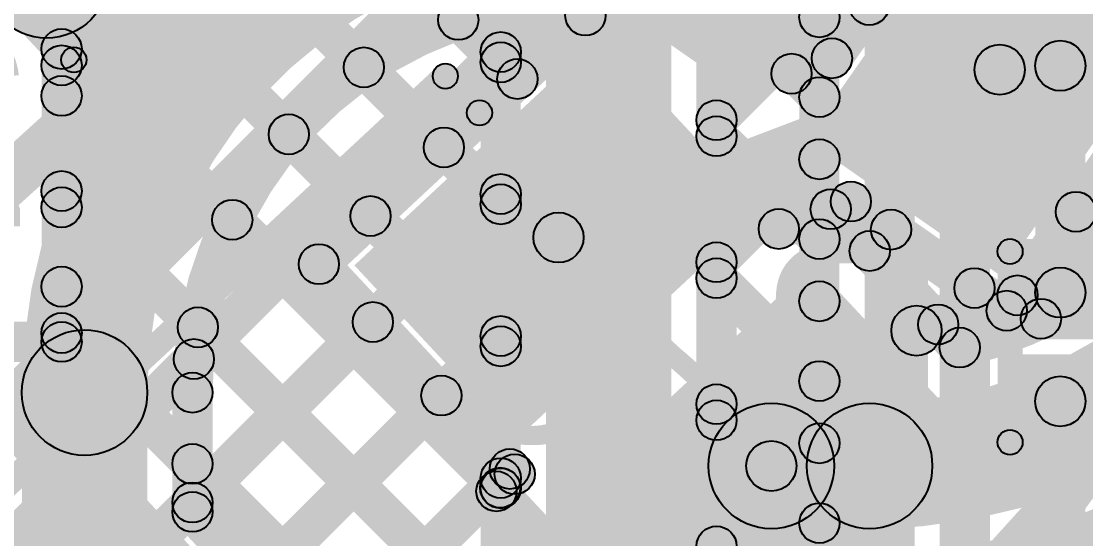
# Model space of a CAD drawing. Header units: millimetres. Extents: x -2.17 to 2.17, y -2.17 to 2.17.
# Drawn here: x 0.446 to 0.6581, y -0.5388 to -0.4358 of the extents above; entities that cross this region are included whole.
import ezdxf

# ---------------------------------------------------------------- set-up
doc = ezdxf.new("R2010")
doc.units = ezdxf.units.MM
doc.header["$MEASUREMENT"] = 0
for name, color, linetype in [('BottomLayer', 5, 'Continuous'), ('BottomOverlay', 54, 'Continuous'), ('BottomPaste', 16, 'Continuous'), ('BottomSolder', 6, 'Continuous'), ('Mechanical2', 216, 'Continuous'), ('TopLayer', 1, 'Continuous'), ('TopOverlay', 2, 'Continuous'), ('TopPaste', 8, 'Continuous'), ('TopSolder', 216, 'Continuous')]:
    doc.layers.add(name, color=color, linetype=linetype)

# ---------------------------------------------------------------- blocks, each defined once
blk = doc.blocks.new('R___0201_B_69')
at = {"layer": 'BottomLayer'}
for points in [[(-0.01614, 0.00728), (-0.00551, 0.00728), (-0.00551, -0.00728), (-0.01614, -0.00728)], [(0.00551, 0.00728), (0.01614, 0.00728), (0.01614, -0.00728), (0.00551, -0.00728)]]:
    blk.add_hatch(color=5, dxfattribs=at).paths.add_polyline_path(points)
at = {"layer": 'BottomOverlay'}
h = blk.add_hatch(color=54, dxfattribs=at)
edge = h.paths.add_edge_path()
edge.add_arc((-0.019, 0.01), 0.0025, 0, 360)
h = blk.add_hatch(color=54, dxfattribs=at)
edge = h.paths.add_edge_path()
edge.add_arc((-0.019, 0.01), 0.0025, 0, 360)
for points in [[(-0.019, 0.0075), (-0.019, 0.0125), (0.019, 0.0125), (0.019, 0.0075)], [(-0.0215, 0.01), (-0.0165, 0.01), (-0.0165, -0.01), (-0.0215, -0.01)], [(0.0165, 0.01), (0.0215, 0.01), (0.0215, -0.01), (0.0165, -0.01)], [(-0.019, -0.0125), (-0.019, -0.0075), (0.019, -0.0075), (0.019, -0.0125)]]:
    blk.add_hatch(color=54, dxfattribs=at).paths.add_polyline_path(points)
h = blk.add_hatch(color=54, dxfattribs=at)
edge = h.paths.add_edge_path()
edge.add_arc((0.019, 0.01), 0.0025, 0, 360)
h = blk.add_hatch(color=54, dxfattribs=at)
edge = h.paths.add_edge_path()
edge.add_arc((0.019, 0.01), 0.0025, 0, 360)
h = blk.add_hatch(color=54, dxfattribs=at)
edge = h.paths.add_edge_path()
edge.add_arc((-0.019, -0.01), 0.0025, 0, 360)
h = blk.add_hatch(color=54, dxfattribs=at)
edge = h.paths.add_edge_path()
edge.add_arc((-0.019, -0.01), 0.0025, 0, 360)
h = blk.add_hatch(color=54, dxfattribs=at)
edge = h.paths.add_edge_path()
edge.add_arc((0.019, -0.01), 0.0025, 0, 360)
h = blk.add_hatch(color=54, dxfattribs=at)
edge = h.paths.add_edge_path()
edge.add_arc((0.019, -0.01), 0.0025, 0, 360)
at = {"layer": 'BottomPaste'}
for points in [[(-0.01614, 0.00728), (-0.00551, 0.00728), (-0.00551, -0.00728), (-0.01614, -0.00728)], [(0.00551, 0.00728), (0.01614, 0.00728), (0.01614, -0.00728), (0.00551, -0.00728)]]:
    blk.add_hatch(color=16, dxfattribs=at).paths.add_polyline_path(points)
at = {"layer": 'BottomSolder'}
for points in [[(-0.02014, 0.01128), (-0.00151, 0.01128), (-0.00151, -0.01128), (-0.02014, -0.01128)], [(0.00151, 0.01128), (0.02014, 0.01128), (0.02014, -0.01128), (0.00151, -0.01128)]]:
    blk.add_hatch(color=6, dxfattribs=at).paths.add_polyline_path(points)
at = {"layer": 'BottomOverlay'}
for centre in [(-0.019, 0.01), (-0.019, 0.01), (0.019, 0.01), (0.019, 0.01), (-0.019, -0.01), (-0.019, -0.01), (0.019, -0.01), (0.019, -0.01)]:
    blk.add_circle(centre, 0.0025, dxfattribs=at)
blk = doc.blocks.new('WS2812B_M____251')
at = {"layer": 'TopLayer'}
for points in [[(-0.09409, 0.05079), (-0.03504, 0.05079), (-0.03504, 0.01142), (-0.09409, 0.01142)], [(0.03504, 0.05079), (0.09409, 0.05079), (0.09409, 0.01142), (0.03504, 0.01142)], [(0.03504, -0.01142), (0.09409, -0.01142), (0.09409, -0.05079), (0.03504, -0.05079)]]:
    blk.add_hatch(color=1, dxfattribs=at).paths.add_polyline_path(points)
at = {"layer": 'TopOverlay'}
for points in [[(-0.07, 0.0675), (-0.07, 0.0725), (0.07, 0.0725), (0.07, 0.0675)], [(0.0675, 0.07), (0.0725, 0.07), (0.0725, 0.06), (0.0675, 0.06)]]:
    blk.add_hatch(color=2, dxfattribs=at).paths.add_polyline_path(points)
h = blk.add_hatch(color=2, dxfattribs=at)
edge = h.paths.add_edge_path()
edge.add_arc((0.07, 0.07), 0.0025, 0, 360)
h = blk.add_hatch(color=2, dxfattribs=at)
edge = h.paths.add_edge_path()
edge.add_arc((0.07, 0.07), 0.0025, 0, 360)
h = blk.add_hatch(color=2, dxfattribs=at)
edge = h.paths.add_edge_path()
edge.add_arc((0.07, 0.06), 0.0025, 0, 360)
at = {"layer": 'TopPaste'}
for points in [[(-0.09409, 0.05079), (-0.03504, 0.05079), (-0.03504, 0.01142), (-0.09409, 0.01142)], [(0.03504, 0.05079), (0.09409, 0.05079), (0.09409, 0.01142), (0.03504, 0.01142)], [(0.03504, -0.01142), (0.09409, -0.01142), (0.09409, -0.05079), (0.03504, -0.05079)]]:
    blk.add_hatch(color=8, dxfattribs=at).paths.add_polyline_path(points)
at = {"layer": 'TopSolder'}
for points in [[(-0.09809, 0.05479), (-0.03104, 0.05479), (-0.03104, 0.00742), (-0.09809, 0.00742)], [(0.03104, 0.05479), (0.09809, 0.05479), (0.09809, 0.00742), (0.03104, 0.00742)], [(0.03104, -0.00742), (0.09809, -0.00742), (0.09809, -0.05479), (0.03104, -0.05479)]]:
    blk.add_hatch(color=216, dxfattribs=at).paths.add_polyline_path(points)
at = {"layer": 'TopOverlay'}
for centre in [(0.07, 0.07), (0.07, 0.07), (0.07, 0.06)]:
    blk.add_circle(centre, 0.0025, dxfattribs=at)
blk = doc.blocks.new('WS2812B_M____252')
at = {"layer": 'TopLayer'}
for points in [[(-0.09409, 0.05079), (-0.03504, 0.05079), (-0.03504, 0.01142), (-0.09409, 0.01142)], [(-0.09409, -0.01142), (-0.03504, -0.01142), (-0.03504, -0.05079), (-0.09409, -0.05079)]]:
    blk.add_hatch(color=1, dxfattribs=at).paths.add_polyline_path(points)
at = {"layer": 'TopPaste'}
for points in [[(-0.09409, 0.05079), (-0.03504, 0.05079), (-0.03504, 0.01142), (-0.09409, 0.01142)], [(-0.09409, -0.01142), (-0.03504, -0.01142), (-0.03504, -0.05079), (-0.09409, -0.05079)]]:
    blk.add_hatch(color=8, dxfattribs=at).paths.add_polyline_path(points)
at = {"layer": 'TopSolder'}
for points in [[(-0.09809, 0.05479), (-0.03104, 0.05479), (-0.03104, 0.00742), (-0.09809, 0.00742)], [(-0.09809, -0.00742), (-0.03104, -0.00742), (-0.03104, -0.05479), (-0.09809, -0.05479)]]:
    blk.add_hatch(color=216, dxfattribs=at).paths.add_polyline_path(points)
blk = doc.blocks.new('C__0402_421')
at = {"layer": 'TopLayer'}
for points in [[(-0.0275, -0.0125), (-0.0275, 0.0125), (-0.0095, 0.0125), (-0.0095, -0.0125)], [(0.0095, -0.0125), (0.0095, 0.0125), (0.0275, 0.0125), (0.0275, -0.0125)]]:
    blk.add_hatch(color=1, dxfattribs=at).paths.add_polyline_path(points)
at = {"layer": 'TopOverlay'}
h = blk.add_hatch(color=2, dxfattribs=at)
edge = h.paths.add_edge_path()
edge.add_arc((-0.031, 0.016), 0.0025, 0, 360)
h = blk.add_hatch(color=2, dxfattribs=at)
edge = h.paths.add_edge_path()
edge.add_arc((-0.031, 0.016), 0.0025, 0, 360)
for points in [[(-0.011, 0.0185), (-0.011, 0.0135), (-0.031, 0.0135), (-0.031, 0.0185)], [(0.031, 0.0185), (0.031, 0.0135), (0.011, 0.0135), (0.011, 0.0185)], [(-0.0285, -0.016), (-0.0335, -0.016), (-0.0335, 0.016), (-0.0285, 0.016)], [(0.0335, -0.016), (0.0285, -0.016), (0.0285, 0.016), (0.0335, 0.016)], [(-0.011, -0.0135), (-0.011, -0.0185), (-0.031, -0.0185), (-0.031, -0.0135)], [(0.031, -0.0135), (0.031, -0.0185), (0.011, -0.0185), (0.011, -0.0135)]]:
    blk.add_hatch(color=2, dxfattribs=at).paths.add_polyline_path(points)
h = blk.add_hatch(color=2, dxfattribs=at)
edge = h.paths.add_edge_path()
edge.add_arc((-0.011, 0.016), 0.0025, 0, 360)
h = blk.add_hatch(color=2, dxfattribs=at)
edge = h.paths.add_edge_path()
edge.add_arc((0.011, 0.016), 0.0025, 0, 360)
h = blk.add_hatch(color=2, dxfattribs=at)
edge = h.paths.add_edge_path()
edge.add_arc((0.031, 0.016), 0.0025, 0, 360)
h = blk.add_hatch(color=2, dxfattribs=at)
edge = h.paths.add_edge_path()
edge.add_arc((0.031, 0.016), 0.0025, 0, 360)
h = blk.add_hatch(color=2, dxfattribs=at)
edge = h.paths.add_edge_path()
edge.add_arc((-0.031, -0.016), 0.0025, 0, 360)
h = blk.add_hatch(color=2, dxfattribs=at)
edge = h.paths.add_edge_path()
edge.add_arc((-0.031, -0.016), 0.0025, 0, 360)
h = blk.add_hatch(color=2, dxfattribs=at)
edge = h.paths.add_edge_path()
edge.add_arc((-0.011, -0.016), 0.0025, 0, 360)
h = blk.add_hatch(color=2, dxfattribs=at)
edge = h.paths.add_edge_path()
edge.add_arc((0.011, -0.016), 0.0025, 0, 360)
h = blk.add_hatch(color=2, dxfattribs=at)
edge = h.paths.add_edge_path()
edge.add_arc((0.031, -0.016), 0.0025, 0, 360)
h = blk.add_hatch(color=2, dxfattribs=at)
edge = h.paths.add_edge_path()
edge.add_arc((0.031, -0.016), 0.0025, 0, 360)
at = {"layer": 'TopPaste'}
for points in [[(-0.0275, -0.0125), (-0.0275, 0.0125), (-0.0095, 0.0125), (-0.0095, -0.0125)], [(0.0095, -0.0125), (0.0095, 0.0125), (0.0275, 0.0125), (0.0275, -0.0125)]]:
    blk.add_hatch(color=8, dxfattribs=at).paths.add_polyline_path(points)
at = {"layer": 'TopSolder'}
for points in [[(-0.02986, -0.01486), (-0.02986, 0.01486), (-0.00714, 0.01486), (-0.00714, -0.01486)], [(0.00714, -0.01486), (0.00714, 0.01486), (0.02986, 0.01486), (0.02986, -0.01486)]]:
    blk.add_hatch(color=216, dxfattribs=at).paths.add_polyline_path(points)
at = {"layer": 'TopOverlay'}
for centre in [(-0.031, 0.016), (-0.031, 0.016), (-0.011, 0.016), (0.011, 0.016), (0.031, 0.016), (0.031, 0.016), (-0.031, -0.016), (-0.031, -0.016), (-0.011, -0.016), (0.011, -0.016), (0.031, -0.016), (0.031, -0.016)]:
    blk.add_circle(centre, 0.0025, dxfattribs=at)

msp = doc.modelspace()

# ---------------------------------------------------------------- hatches: boundary and pattern name
at = {"layer": 'BottomLayer'}
for points in [[(0.639, -0.69215), (0.629, -0.69215), (0.629, -0.323), (0.639, -0.323)], [(0.624, -0.618), (0.614, -0.618), (0.614, -0.32921), (0.624, -0.32921)], [(0.609, -0.618), (0.601, -0.618), (0.601, -0.33501), (0.609, -0.33501)], [(0.5755, -0.57557), (0.5505, -0.57557), (0.5505, -0.39661), (0.5755, -0.39661)], [(0.35789, -0.60286), (0.35224, -0.59721), (0.52555, -0.42389), (0.53121, -0.42955)], [(0.45683, -0.44736), (0.45117, -0.4417), (0.46899, -0.42389), (0.47464, -0.42955)], [(0.45683, -0.47564), (0.45117, -0.46999), (0.49727, -0.42389), (0.50293, -0.42955)], [(0.46489, -0.42955), (0.47055, -0.42389), (0.54433, -0.49767), (0.53867, -0.50332)], [(0.49318, -0.42955), (0.49884, -0.42389), (0.54433, -0.46938), (0.53867, -0.47504)], [(0.52146, -0.42955), (0.52712, -0.42389), (0.54433, -0.4411), (0.53867, -0.44675)], [(0.5455, -0.57557), (0.5375, -0.57557), (0.5375, -0.42311), (0.5455, -0.42311)], [(0.5885, -0.57557), (0.5805, -0.57557), (0.5805, -0.42311), (0.5885, -0.42311)], [(0.458, -0.45061), (0.45, -0.45061), (0.45, -0.42672), (0.458, -0.42672)], [(0.58167, -0.43319), (0.58733, -0.42753), (0.60783, -0.44803), (0.60217, -0.45369)], [(0.58733, -0.45828), (0.58167, -0.45262), (0.60217, -0.43212), (0.60783, -0.43778)], [(0.38618, -0.60286), (0.38052, -0.59721), (0.53867, -0.43906), (0.54433, -0.44471)], [(0.45117, -0.4441), (0.45683, -0.43845), (0.54433, -0.52595), (0.53867, -0.5316)], [(0.658, -0.48978), (0.648, -0.48978), (0.648, -0.44461), (0.658, -0.44461)], [(0.458, -0.48861), (0.45, -0.48861), (0.45, -0.45061), (0.458, -0.45061)], [(0.458, -0.48861), (0.45, -0.48861), (0.45, -0.45061), (0.458, -0.45061)], [(0.58167, -0.46147), (0.58733, -0.45581), (0.60783, -0.47631), (0.60217, -0.48197)], [(0.58733, -0.48656), (0.58167, -0.48091), (0.60217, -0.46041), (0.60783, -0.46606)], [(0.41446, -0.60286), (0.4088, -0.59721), (0.53867, -0.46734), (0.54433, -0.473)], [(0.45117, -0.47239), (0.45683, -0.46673), (0.54433, -0.55423), (0.53867, -0.55989)], [(0.58167, -0.48975), (0.58733, -0.4841), (0.60783, -0.5046), (0.60217, -0.51025)], [(0.458, -0.49961), (0.45, -0.49961), (0.45, -0.48861), (0.458, -0.48861)], [(0.58733, -0.51485), (0.58167, -0.50919), (0.60217, -0.48869), (0.60783, -0.49435)], [(0.196, -0.50361), (0.196, -0.49561), (0.454, -0.49561), (0.454, -0.50361)], [(0.44275, -0.60286), (0.43709, -0.59721), (0.53867, -0.49562), (0.54433, -0.50128)], [(0.45117, -0.50067), (0.45683, -0.49501), (0.54283, -0.58101), (0.53717, -0.58667)], [(0.42465, -0.50244), (0.43031, -0.49678), (0.52851, -0.59498), (0.52285, -0.60064)], [(0.58167, -0.51804), (0.58733, -0.51238), (0.60783, -0.53288), (0.60217, -0.53854)], [(0.658, -0.54587), (0.648, -0.54587), (0.648, -0.51144), (0.658, -0.51144)], [(0.58733, -0.54313), (0.58167, -0.53748), (0.60217, -0.51698), (0.60783, -0.52263)], [(0.47103, -0.60286), (0.46537, -0.59721), (0.53867, -0.52391), (0.54433, -0.52956)]]:
    msp.add_hatch(color=5, dxfattribs=at).paths.add_polyline_path(points)
h = msp.add_hatch(color=5, dxfattribs=at)
edge = h.paths.add_edge_path()
edge.add_arc((0.605, -0.43495), 0.004, 0, 360)
h = msp.add_hatch(color=5, dxfattribs=at)
edge = h.paths.add_edge_path()
edge.add_arc((0.454, -0.44127), 0.004, 0, 360)
h = msp.add_hatch(color=5, dxfattribs=at)
edge = h.paths.add_edge_path()
edge.add_arc((0.5415, -0.44188), 0.004, 0, 360)
h = msp.add_hatch(color=5, dxfattribs=at)
edge = h.paths.add_edge_path()
edge.add_arc((0.454, -0.44453), 0.004, 0, 360)
h = msp.add_hatch(color=5, dxfattribs=at)
edge = h.paths.add_edge_path()
edge.add_arc((0.5415, -0.44393), 0.004, 0, 360)
h = msp.add_hatch(color=5, dxfattribs=at)
edge = h.paths.add_edge_path()
edge.add_arc((0.653, -0.44461), 0.005, 0, 360)
h = msp.add_hatch(color=5, dxfattribs=at)
edge = h.paths.add_edge_path()
edge.add_arc((0.653, -0.44461), 0.005, 0, 360)
h = msp.add_hatch(color=5, dxfattribs=at)
edge = h.paths.add_edge_path()
edge.add_arc((0.454, -0.45061), 0.004, 0, 360)
h = msp.add_hatch(color=5, dxfattribs=at)
edge = h.paths.add_edge_path()
edge.add_arc((0.454, -0.45061), 0.004, 0, 360)
h = msp.add_hatch(color=5, dxfattribs=at)
edge = h.paths.add_edge_path()
edge.add_arc((0.454, -0.45061), 0.004, 0, 360)
h = msp.add_hatch(color=5, dxfattribs=at)
edge = h.paths.add_edge_path()
edge.add_arc((0.605, -0.45086), 0.004, 0, 360)
h = msp.add_hatch(color=5, dxfattribs=at)
edge = h.paths.add_edge_path()
edge.add_arc((0.5845, -0.45545), 0.004, 0, 360)
h = msp.add_hatch(color=5, dxfattribs=at)
edge = h.paths.add_edge_path()
edge.add_arc((0.5845, -0.45864), 0.004, 0, 360)
h = msp.add_hatch(color=5, dxfattribs=at)
edge = h.paths.add_edge_path()
edge.add_arc((0.605, -0.46324), 0.004, 0, 360)
h = msp.add_hatch(color=5, dxfattribs=at)
edge = h.paths.add_edge_path()
edge.add_arc((0.454, -0.46956), 0.004, 0, 360)
h = msp.add_hatch(color=5, dxfattribs=at)
edge = h.paths.add_edge_path()
edge.add_arc((0.5415, -0.47017), 0.004, 0, 360)
h = msp.add_hatch(color=5, dxfattribs=at)
edge = h.paths.add_edge_path()
edge.add_arc((0.5415, -0.47221), 0.004, 0, 360)
h = msp.add_hatch(color=5, dxfattribs=at)
edge = h.paths.add_edge_path()
edge.add_arc((0.454, -0.47281), 0.004, 0, 360)
h = msp.add_hatch(color=5, dxfattribs=at)
edge = h.paths.add_edge_path()
edge.add_arc((0.605, -0.47914), 0.004, 0, 360)
h = msp.add_hatch(color=5, dxfattribs=at)
edge = h.paths.add_edge_path()
edge.add_arc((0.5845, -0.48374), 0.004, 0, 360)
h = msp.add_hatch(color=5, dxfattribs=at)
edge = h.paths.add_edge_path()
edge.add_arc((0.5845, -0.48693), 0.004, 0, 360)
h = msp.add_hatch(color=5, dxfattribs=at)
edge = h.paths.add_edge_path()
edge.add_arc((0.454, -0.48861), 0.004, 0, 360)
h = msp.add_hatch(color=5, dxfattribs=at)
edge = h.paths.add_edge_path()
edge.add_arc((0.454, -0.48861), 0.004, 0, 360)
h = msp.add_hatch(color=5, dxfattribs=at)
edge = h.paths.add_edge_path()
edge.add_arc((0.454, -0.48861), 0.004, 0, 360)
h = msp.add_hatch(color=5, dxfattribs=at)
edge = h.paths.add_edge_path()
edge.add_arc((0.653, -0.48978), 0.005, 0, 360)
h = msp.add_hatch(color=5, dxfattribs=at)
edge = h.paths.add_edge_path()
edge.add_arc((0.605, -0.49152), 0.004, 0, 360)
h = msp.add_hatch(color=5, dxfattribs=at)
edge = h.paths.add_edge_path()
edge.add_arc((0.454, -0.49784), 0.004, 0, 360)
h = msp.add_hatch(color=5, dxfattribs=at)
edge = h.paths.add_edge_path()
edge.add_arc((0.454, -0.49961), 0.004, 0, 360)
h = msp.add_hatch(color=5, dxfattribs=at)
edge = h.paths.add_edge_path()
edge.add_arc((0.454, -0.49961), 0.004, 0, 360)
h = msp.add_hatch(color=5, dxfattribs=at)
edge = h.paths.add_edge_path()
edge.add_arc((0.5415, -0.49845), 0.004, 0, 360)
h = msp.add_hatch(color=5, dxfattribs=at)
edge = h.paths.add_edge_path()
edge.add_arc((0.5415, -0.50049), 0.004, 0, 360)
h = msp.add_hatch(color=5, dxfattribs=at)
edge = h.paths.add_edge_path()
edge.add_arc((0.605, -0.50743), 0.004, 0, 360)
h = msp.add_hatch(color=5, dxfattribs=at)
edge = h.paths.add_edge_path()
edge.add_arc((0.653, -0.51144), 0.005, 0, 360)
h = msp.add_hatch(color=5, dxfattribs=at)
edge = h.paths.add_edge_path()
edge.add_arc((0.5845, -0.51202), 0.004, 0, 360)
h = msp.add_hatch(color=5, dxfattribs=at)
edge = h.paths.add_edge_path()
edge.add_arc((0.5845, -0.51521), 0.004, 0, 360)
h = msp.add_hatch(color=5, dxfattribs=at)
edge = h.paths.add_edge_path()
edge.add_arc((0.605, -0.5198), 0.004, 0, 360)
h = msp.add_hatch(color=5, dxfattribs=at)
edge = h.paths.add_edge_path()
edge.add_arc((0.5415, -0.52674), 0.004, 0, 360)
h = msp.add_hatch(color=5, dxfattribs=at)
edge = h.paths.add_edge_path()
edge.add_arc((0.5415, -0.52877), 0.004, 0, 360)
h = msp.add_hatch(color=5, dxfattribs=at)
edge = h.paths.add_edge_path()
edge.add_arc((0.605, -0.53571), 0.004, 0, 360)
h = msp.add_hatch(color=5, dxfattribs=at)
edge = h.paths.add_edge_path()
edge.add_arc((0.5845, -0.54031), 0.004, 0, 360)
at = {"layer": 'TopLayer'}
for points in [[(0.60273, -0.44848), (0.59618, -0.44389), (0.6323, -0.39231), (0.63885, -0.3969)], [(0.61078, -0.44542), (0.60422, -0.44083), (0.63626, -0.39508), (0.64281, -0.39967)], [(0.55143, -0.43464), (0.55602, -0.42808), (0.56066, -0.43133), (0.55607, -0.43789)], [(0.64561, -0.4957), (0.63905, -0.49111), (0.68325, -0.42799), (0.6898, -0.43258)], [(0.48318, -0.50586), (0.47752, -0.5002), (0.54906, -0.42867), (0.55472, -0.43432)], [(0.508, -0.48705), (0.50254, -0.4812), (0.55564, -0.43169), (0.56109, -0.43754)], [(0.53022, -0.4383), (0.53588, -0.43265), (0.54765, -0.44442), (0.54199, -0.45007)], [(0.55479, -0.4835), (0.55123, -0.47416), (0.63915, -0.44072), (0.64271, -0.45006)], [(0.60088, -0.44993), (0.59803, -0.44245), (0.60608, -0.43939), (0.60892, -0.44687)], [(0.5114, -0.44776), (0.51705, -0.44211), (0.53301, -0.45806), (0.52735, -0.46372)], [(0.49644, -0.4611), (0.5021, -0.45544), (0.51838, -0.47171), (0.51272, -0.47737)], [(0.60868, -0.47692), (0.60583, -0.46944), (0.60984, -0.46791), (0.61269, -0.47539)], [(0.60897, -0.47493), (0.61356, -0.46837), (0.64463, -0.49013), (0.64004, -0.49668)], [(0.59834, -0.48085), (0.59549, -0.47337), (0.60583, -0.46944), (0.60868, -0.47692)], [(0.60433, -0.4759), (0.61018, -0.47045), (0.63588, -0.49801), (0.63003, -0.50347)], [(0.6533, -0.47653), (0.65896, -0.47087), (0.66906, -0.48097), (0.6634, -0.48663)], [(0.48519, -0.47812), (0.49084, -0.47246), (0.54421, -0.52584), (0.53856, -0.53149)], [(0.61785, -0.48433), (0.61219, -0.47867), (0.61644, -0.47443), (0.6221, -0.48008)], [(0.50234, -0.48685), (0.50819, -0.4814), (0.54721, -0.52323), (0.54136, -0.52869)], [(0.6315, -0.49897), (0.62584, -0.49331), (0.63307, -0.48607), (0.63873, -0.49173)], [(0.64165, -0.49316), (0.64731, -0.48751), (0.65198, -0.49218), (0.64632, -0.49783)], [(0.4829, -0.53443), (0.47724, -0.52877), (0.51319, -0.49282), (0.51885, -0.49848)], [(0.47832, -0.49954), (0.48398, -0.49388), (0.57523, -0.58513), (0.56957, -0.59079)], [(0.59884, -0.52798), (0.59202, -0.52067), (0.62093, -0.49371), (0.62775, -0.50102)], [(0.49565, -0.54996), (0.48999, -0.54431), (0.52684, -0.50746), (0.53249, -0.51312)], [(0.47107, -0.5669), (0.44607, -0.5669), (0.44607, -0.50971), (0.47107, -0.50971)], [(0.48407, -0.53346), (0.47607, -0.53346), (0.47607, -0.50971), (0.48407, -0.50971)], [(0.59543, -0.53682), (0.59543, -0.51182), (0.615, -0.51182), (0.615, -0.53682)], [(0.47724, -0.52674), (0.4829, -0.52108), (0.56784, -0.60603), (0.56218, -0.61168)], [(0.56993, -0.55494), (0.56311, -0.54762), (0.59202, -0.52067), (0.59884, -0.52798)], [(0.59178, -0.52773), (0.59909, -0.52091), (0.61933, -0.54262), (0.61202, -0.54944)], [(0.47153, -0.60237), (0.46587, -0.59671), (0.54048, -0.52209), (0.54614, -0.52775)], [(0.54335, -0.5323), (0.5379, -0.52645), (0.54155, -0.52304), (0.54701, -0.52889)], [(0.60793, -0.57251), (0.58293, -0.57251), (0.58293, -0.52432), (0.60793, -0.52432)], [(0.5377, -0.5321), (0.54355, -0.52664), (0.57686, -0.56236), (0.57101, -0.56782)], [(0.47714, -0.53619), (0.48299, -0.53073), (0.50923, -0.55887), (0.50338, -0.56433)]]:
    msp.add_hatch(color=1, dxfattribs=at).paths.add_polyline_path(points)
h = msp.add_hatch(color=1, dxfattribs=at)
edge = h.paths.add_edge_path()
edge.add_arc((0.451, -0.42661), 0.0125, 0, 360)
h = msp.add_hatch(color=1, dxfattribs=at)
edge = h.paths.add_edge_path()
edge.add_arc((0.61493, -0.43251), 0.004, 0, 360)
h = msp.add_hatch(color=1, dxfattribs=at)
edge = h.paths.add_edge_path()
edge.add_arc((0.53305, -0.43547), 0.004, 0, 360)
h = msp.add_hatch(color=1, dxfattribs=at)
edge = h.paths.add_edge_path()
edge.add_arc((0.55837, -0.43461), 0.004, 0, 360)
h = msp.add_hatch(color=1, dxfattribs=at)
edge = h.paths.add_edge_path()
edge.add_arc((0.55837, -0.43461), 0.004, 0, 360)
h = msp.add_hatch(color=1, dxfattribs=at)
edge = h.paths.add_edge_path()
edge.add_arc((0.51422, -0.44493), 0.004, 0, 360)
h = msp.add_hatch(color=1, dxfattribs=at)
edge = h.paths.add_edge_path()
edge.add_arc((0.6075, -0.44313), 0.004, 0, 360)
h = msp.add_hatch(color=1, dxfattribs=at)
edge = h.paths.add_edge_path()
edge.add_arc((0.6075, -0.44313), 0.004, 0, 360)
h = msp.add_hatch(color=1, dxfattribs=at)
edge = h.paths.add_edge_path()
edge.add_arc((0.64093, -0.44539), 0.005, 0, 360)
h = msp.add_hatch(color=1, dxfattribs=at)
edge = h.paths.add_edge_path()
edge.add_arc((0.54482, -0.44724), 0.004, 0, 360)
h = msp.add_hatch(color=1, dxfattribs=at)
edge = h.paths.add_edge_path()
edge.add_arc((0.59945, -0.44619), 0.004, 0, 360)
h = msp.add_hatch(color=1, dxfattribs=at)
edge = h.paths.add_edge_path()
edge.add_arc((0.59945, -0.44619), 0.004, 0, 360)
h = msp.add_hatch(color=1, dxfattribs=at)
edge = h.paths.add_edge_path()
edge.add_arc((0.49927, -0.45827), 0.004, 0, 360)
h = msp.add_hatch(color=1, dxfattribs=at)
edge = h.paths.add_edge_path()
edge.add_arc((0.53018, -0.46089), 0.004, 0, 360)
h = msp.add_hatch(color=1, dxfattribs=at)
edge = h.paths.add_edge_path()
edge.add_arc((0.61127, -0.47165), 0.004, 0, 360)
h = msp.add_hatch(color=1, dxfattribs=at)
edge = h.paths.add_edge_path()
edge.add_arc((0.61127, -0.47165), 0.004, 0, 360)
h = msp.add_hatch(color=1, dxfattribs=at)
edge = h.paths.add_edge_path()
edge.add_arc((0.51555, -0.47454), 0.004, 0, 360)
h = msp.add_hatch(color=1, dxfattribs=at)
edge = h.paths.add_edge_path()
edge.add_arc((0.60726, -0.47318), 0.004, 0, 360)
h = msp.add_hatch(color=1, dxfattribs=at)
edge = h.paths.add_edge_path()
edge.add_arc((0.60726, -0.47318), 0.004, 0, 360)
h = msp.add_hatch(color=1, dxfattribs=at)
edge = h.paths.add_edge_path()
edge.add_arc((0.60726, -0.47318), 0.004, 0, 360)
h = msp.add_hatch(color=1, dxfattribs=at)
edge = h.paths.add_edge_path()
edge.add_arc((0.65613, -0.4737), 0.004, 0, 360)
h = msp.add_hatch(color=1, dxfattribs=at)
edge = h.paths.add_edge_path()
edge.add_arc((0.48801, -0.47529), 0.004, 0, 360)
h = msp.add_hatch(color=1, dxfattribs=at)
edge = h.paths.add_edge_path()
edge.add_arc((0.55301, -0.47883), 0.005, 0, 360)
h = msp.add_hatch(color=1, dxfattribs=at)
edge = h.paths.add_edge_path()
edge.add_arc((0.59691, -0.47711), 0.004, 0, 360)
h = msp.add_hatch(color=1, dxfattribs=at)
edge = h.paths.add_edge_path()
edge.add_arc((0.61927, -0.47725), 0.004, 0, 360)
h = msp.add_hatch(color=1, dxfattribs=at)
edge = h.paths.add_edge_path()
edge.add_arc((0.61502, -0.4815), 0.004, 0, 360)
h = msp.add_hatch(color=1, dxfattribs=at)
edge = h.paths.add_edge_path()
edge.add_arc((0.50527, -0.48413), 0.004, 0, 360)
h = msp.add_hatch(color=1, dxfattribs=at)
edge = h.paths.add_edge_path()
edge.add_arc((0.50527, -0.48413), 0.004, 0, 360)
h = msp.add_hatch(color=1, dxfattribs=at)
edge = h.paths.add_edge_path()
edge.add_arc((0.6359, -0.4889), 0.004, 0, 360)
h = msp.add_hatch(color=1, dxfattribs=at)
edge = h.paths.add_edge_path()
edge.add_arc((0.64448, -0.49034), 0.004, 0, 360)
h = msp.add_hatch(color=1, dxfattribs=at)
edge = h.paths.add_edge_path()
edge.add_arc((0.64233, -0.4934), 0.004, 0, 360)
h = msp.add_hatch(color=1, dxfattribs=at)
edge = h.paths.add_edge_path()
edge.add_arc((0.64233, -0.4934), 0.004, 0, 360)
h = msp.add_hatch(color=1, dxfattribs=at)
edge = h.paths.add_edge_path()
edge.add_arc((0.51602, -0.49565), 0.004, 0, 360)
h = msp.add_hatch(color=1, dxfattribs=at)
edge = h.paths.add_edge_path()
edge.add_arc((0.64915, -0.49501), 0.004, 0, 360)
h = msp.add_hatch(color=1, dxfattribs=at)
edge = h.paths.add_edge_path()
edge.add_arc((0.48115, -0.49671), 0.004, 0, 360)
h = msp.add_hatch(color=1, dxfattribs=at)
edge = h.paths.add_edge_path()
edge.add_arc((0.62434, -0.49736), 0.005, 0, 360)
h = msp.add_hatch(color=1, dxfattribs=at)
edge = h.paths.add_edge_path()
edge.add_arc((0.62867, -0.49614), 0.004, 0, 360)
h = msp.add_hatch(color=1, dxfattribs=at)
edge = h.paths.add_edge_path()
edge.add_arc((0.45857, -0.50971), 0.0125, 0, 360)
h = msp.add_hatch(color=1, dxfattribs=at)
edge = h.paths.add_edge_path()
edge.add_arc((0.45857, -0.50971), 0.0125, 0, 360)
h = msp.add_hatch(color=1, dxfattribs=at)
edge = h.paths.add_edge_path()
edge.add_arc((0.63296, -0.50074), 0.004, 0, 360)
h = msp.add_hatch(color=1, dxfattribs=at)
edge = h.paths.add_edge_path()
edge.add_arc((0.63296, -0.50074), 0.004, 0, 360)
h = msp.add_hatch(color=1, dxfattribs=at)
edge = h.paths.add_edge_path()
edge.add_arc((0.48035, -0.50303), 0.004, 0, 360)
h = msp.add_hatch(color=1, dxfattribs=at)
edge = h.paths.add_edge_path()
edge.add_arc((0.48007, -0.50971), 0.004, 0, 360)
h = msp.add_hatch(color=1, dxfattribs=at)
edge = h.paths.add_edge_path()
edge.add_arc((0.48007, -0.50971), 0.004, 0, 360)
h = msp.add_hatch(color=1, dxfattribs=at)
edge = h.paths.add_edge_path()
edge.add_arc((0.52967, -0.51029), 0.004, 0, 360)
h = msp.add_hatch(color=1, dxfattribs=at)
edge = h.paths.add_edge_path()
edge.add_arc((0.59543, -0.52432), 0.0125, 0, 360)
h = msp.add_hatch(color=1, dxfattribs=at)
edge = h.paths.add_edge_path()
edge.add_arc((0.59543, -0.52432), 0.0125, 0, 360)
h = msp.add_hatch(color=1, dxfattribs=at)
edge = h.paths.add_edge_path()
edge.add_arc((0.615, -0.52432), 0.0125, 0, 360)
h = msp.add_hatch(color=1, dxfattribs=at)
edge = h.paths.add_edge_path()
edge.add_arc((0.615, -0.52432), 0.0125, 0, 360)
h = msp.add_hatch(color=1, dxfattribs=at)
edge = h.paths.add_edge_path()
edge.add_arc((0.59543, -0.52432), 0.005, 0, 360)
h = msp.add_hatch(color=1, dxfattribs=at)
edge = h.paths.add_edge_path()
edge.add_arc((0.59543, -0.52432), 0.005, 0, 360)
h = msp.add_hatch(color=1, dxfattribs=at)
edge = h.paths.add_edge_path()
edge.add_arc((0.59543, -0.52432), 0.005, 0, 360)
h = msp.add_hatch(color=1, dxfattribs=at)
edge = h.paths.add_edge_path()
edge.add_arc((0.48007, -0.52391), 0.004, 0, 360)
h = msp.add_hatch(color=1, dxfattribs=at)
edge = h.paths.add_edge_path()
edge.add_arc((0.54331, -0.52492), 0.004, 0, 360)
h = msp.add_hatch(color=1, dxfattribs=at)
edge = h.paths.add_edge_path()
edge.add_arc((0.54428, -0.52596), 0.004, 0, 360)
h = msp.add_hatch(color=1, dxfattribs=at)
edge = h.paths.add_edge_path()
edge.add_arc((0.54428, -0.52596), 0.004, 0, 360)
h = msp.add_hatch(color=1, dxfattribs=at)
edge = h.paths.add_edge_path()
edge.add_arc((0.54063, -0.52937), 0.004, 0, 360)
h = msp.add_hatch(color=1, dxfattribs=at)
edge = h.paths.add_edge_path()
edge.add_arc((0.54063, -0.52937), 0.004, 0, 360)
h = msp.add_hatch(color=1, dxfattribs=at)
edge = h.paths.add_edge_path()
edge.add_arc((0.54139, -0.52866), 0.004, 0, 360)
h = msp.add_hatch(color=1, dxfattribs=at)
edge = h.paths.add_edge_path()
edge.add_arc((0.48007, -0.5316), 0.004, 0, 360)
h = msp.add_hatch(color=1, dxfattribs=at)
edge = h.paths.add_edge_path()
edge.add_arc((0.48007, -0.53346), 0.004, 0, 360)
h = msp.add_hatch(color=1, dxfattribs=at)
edge = h.paths.add_edge_path()
edge.add_arc((0.48007, -0.53346), 0.004, 0, 360)

# ---------------------------------------------------------------- linework, layer by layer
at = {"layer": 'BottomLayer', "const_width": 0.01}
msp.add_lwpolyline([(0.653, -0.44461, -0.414214), (0.677, -0.42061)], format="xyb", dxfattribs=at)
at = {"layer": 'BottomLayer'}
for centre, radius in [((0.605, -0.43495), 0.004), ((0.454, -0.44127), 0.004), ((0.5415, -0.44188), 0.004), ((0.454, -0.44453), 0.004), ((0.5415, -0.44393), 0.004), ((0.653, -0.44461), 0.005), ((0.653, -0.44461), 0.005), ((0.454, -0.45061), 0.004), ((0.454, -0.45061), 0.004), ((0.454, -0.45061), 0.004), ((0.605, -0.45086), 0.004), ((0.5845, -0.45545), 0.004), ((0.5845, -0.45864), 0.004), ((0.605, -0.46324), 0.004), ((0.454, -0.46956), 0.004), ((0.5415, -0.47017), 0.004), ((0.5415, -0.47221), 0.004), ((0.454, -0.47281), 0.004), ((0.605, -0.47914), 0.004), ((0.5845, -0.48374), 0.004), ((0.5845, -0.48693), 0.004), ((0.454, -0.48861), 0.004), ((0.454, -0.48861), 0.004), ((0.454, -0.48861), 0.004), ((0.653, -0.48978), 0.005), ((0.605, -0.49152), 0.004), ((0.454, -0.49784), 0.004), ((0.454, -0.49961), 0.004), ((0.454, -0.49961), 0.004), ((0.5415, -0.49845), 0.004), ((0.5415, -0.50049), 0.004), ((0.605, -0.50743), 0.004), ((0.653, -0.51144), 0.005), ((0.5845, -0.51202), 0.004), ((0.5845, -0.51521), 0.004), ((0.605, -0.5198), 0.004), ((0.5415, -0.52674), 0.004), ((0.5415, -0.52877), 0.004), ((0.605, -0.53571), 0.004), ((0.5845, -0.54031), 0.004)]:
    msp.add_circle(centre, radius, dxfattribs=at)
at = {"layer": 'Mechanical2', "const_width": 0.01}
for points in [[(2.16535, 0.001, 1), (-2.16535, 0.001, 1)], [(2.08135, -0.01, 1), (-2.04935, -0.01, 1)], [(1.84055, 0.001, 1), (-1.84055, 0.001, 1)], [(1.6437, 0.001, 1), (-1.6437, 0.001, 1)], [(1.50394, 0, 1), (-1.50394, 0, 1)], [(1.30709, 0.001, 1), (-1.30709, 0.001, 1)], [(1.17323, 0.001, 1), (-1.17323, 0.001, 1)], [(0.97638, 0.001, 1), (-0.97638, 0.001, 1)], [(0.84252, 0.001, 1), (-0.84252, 0.001, 1)], [(0.64567, 0.001, 1), (-0.64567, 0.001, 1)], [(0.51081, -0.01261, 1), (-0.51281, -0.01261, 1)]]:
    msp.add_lwpolyline(points, format="xyb", close=True, dxfattribs=at)
at = {"layer": 'TopLayer'}
for points, const_width in [([(0.45857, -0.50971, -0.414214), (0.55857, -0.40971)], 0.025), ([(0.48007, -0.50971, -0.396249), (0.55372, -0.43136)], 0.008), ([(0.695, -0.48432, -0.236086), (0.615, -0.52432)], 0.025), ([(0.66932, -0.48099, -0.134155), (0.63296, -0.50074)], 0.008), ([(0.45857, -0.5669, -0.414214), (0.42394, -0.53227)], 0.025), ([(0.68419, -0.52419, -0.137961), (0.62198, -0.54562)], 0.008), ([(0.61376, -0.64446, -0.304484), (0.68923, -0.53202)], 0.008), ([(0.63526, -0.64446, -0.414214), (0.73526, -0.54446)], 0.025)]:
    msp.add_lwpolyline(points, format="xyb", dxfattribs=dict(at, const_width=const_width))
for centre, radius in [((0.451, -0.42661), 0.0125), ((0.61493, -0.43251), 0.004), ((0.53305, -0.43547), 0.004), ((0.55837, -0.43461), 0.004), ((0.55837, -0.43461), 0.004), ((0.51422, -0.44493), 0.004), ((0.6075, -0.44313), 0.004), ((0.6075, -0.44313), 0.004), ((0.64093, -0.44539), 0.005), ((0.54482, -0.44724), 0.004), ((0.59945, -0.44619), 0.004), ((0.59945, -0.44619), 0.004), ((0.49927, -0.45827), 0.004), ((0.53018, -0.46089), 0.004), ((0.61127, -0.47165), 0.004), ((0.61127, -0.47165), 0.004), ((0.51555, -0.47454), 0.004), ((0.60726, -0.47318), 0.004), ((0.60726, -0.47318), 0.004), ((0.60726, -0.47318), 0.004), ((0.65613, -0.4737), 0.004), ((0.48801, -0.47529), 0.004), ((0.55301, -0.47883), 0.005), ((0.59691, -0.47711), 0.004), ((0.61927, -0.47725), 0.004), ((0.61502, -0.4815), 0.004), ((0.50527, -0.48413), 0.004), ((0.50527, -0.48413), 0.004), ((0.6359, -0.4889), 0.004), ((0.64448, -0.49034), 0.004), ((0.64233, -0.4934), 0.004), ((0.64233, -0.4934), 0.004), ((0.51602, -0.49565), 0.004), ((0.64915, -0.49501), 0.004), ((0.48115, -0.49671), 0.004), ((0.62434, -0.49736), 0.005), ((0.62867, -0.49614), 0.004), ((0.45857, -0.50971), 0.0125), ((0.45857, -0.50971), 0.0125), ((0.63296, -0.50074), 0.004), ((0.63296, -0.50074), 0.004), ((0.48035, -0.50303), 0.004), ((0.48007, -0.50971), 0.004), ((0.48007, -0.50971), 0.004), ((0.52967, -0.51029), 0.004), ((0.59543, -0.52432), 0.0125), ((0.59543, -0.52432), 0.0125), ((0.615, -0.52432), 0.0125), ((0.615, -0.52432), 0.0125), ((0.59543, -0.52432), 0.005), ((0.59543, -0.52432), 0.005), ((0.59543, -0.52432), 0.005), ((0.48007, -0.52391), 0.004), ((0.54331, -0.52492), 0.004), ((0.54428, -0.52596), 0.004), ((0.54428, -0.52596), 0.004), ((0.54063, -0.52937), 0.004), ((0.54063, -0.52937), 0.004), ((0.54139, -0.52866), 0.004), ((0.48007, -0.5316), 0.004), ((0.48007, -0.53346), 0.004), ((0.48007, -0.53346), 0.004)]:
    msp.add_circle(centre, radius, dxfattribs=at)

# ---------------------------------------------------------------- block references
for name, p, rotation in [('WS2812B_M____252', (0.65249, -0.37466), 55), ('C__0402_421', (0.43747, -0.43923), 223), ('WS2812B_M____251', (0.527, -0.54561), 43.00000000000001), ('R___0201_B_69', (0.653, -0.50061), 90)]:
    msp.add_blockref(name, p, dxfattribs=dict(rotation=rotation))

# ---------------------------------------------------------------- texts
at = {"layer": 'BottomOverlay', "text_generation_flag": 2}
for s, p in [('C28', (0.487, -0.47661)), ('R28', (0.631, -0.51961))]:
    msp.add_text(s, height=0.04, dxfattribs=at).set_placement(p)

doc.saveas('drawing.dxf')
